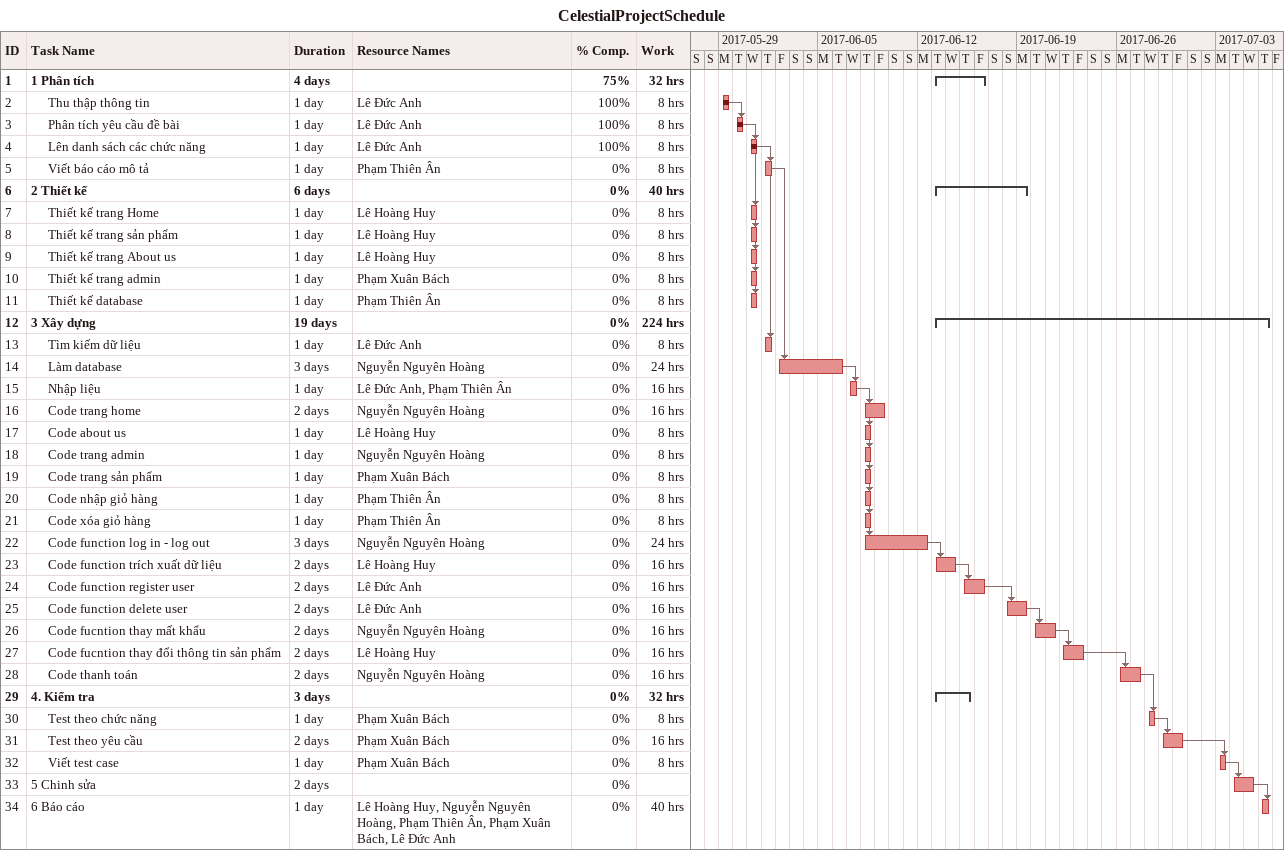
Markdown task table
CelestialProjectSchedule

| ID | Level | Task | Duration | Start | Finish | Predecessors | Resources | % complete | Work (h) |
|---|---|---|---|---|---|---|---|---|---|
| 1 | 1 | **1 Phân tích** | 4d | 2017-06-13 | 2017-06-16 |  |  | 75 | 32 |
| 2 | 2 | Thu thập thông tin | 1d | 2017-05-29 | 2017-05-29 |  | Lê Đức Anh | 100 | 8 |
| 3 | 2 | Phân tích yêu cầu đề bài | 1d | 2017-05-30 | 2017-05-30 | 2 | Lê Đức Anh | 100 | 8 |
| 4 | 2 | Lên danh sách các chức năng | 1d | 2017-05-31 | 2017-05-31 | 3 | Lê Đức Anh | 100 | 8 |
| 5 | 2 | Viết báo cáo mô tả | 1d | 2017-06-01 | 2017-06-01 | 4 | Phạm Thiên Ân | 0 | 8 |
| 6 | 1 | **2 Thiết kế** | 6d | 2017-06-13 | 2017-06-19 |  |  | 0 | 40 |
| 7 | 2 | Thiết kế trang Home | 1d | 2017-05-31 | 2017-05-31 | 3 | Lê Hoàng Huy | 0 | 8 |
| 8 | 2 | Thiết kế trang sản phẩm | 1d | 2017-05-31 | 2017-05-31 | 3 | Lê Hoàng Huy | 0 | 8 |
| 9 | 2 | Thiết kế trang About us | 1d | 2017-05-31 | 2017-05-31 | 3 | Lê Hoàng Huy | 0 | 8 |
| 10 | 2 | Thiết kế trang admin | 1d | 2017-05-31 | 2017-05-31 | 3 | Phạm Xuân Bách | 0 | 8 |
| 11 | 2 | Thiết kế database | 1d | 2017-05-31 | 2017-05-31 | 3 | Phạm Thiên Ân | 0 | 8 |
| 12 | 1 | **3 Xây dựng** | 19d | 2017-06-13 | 2017-07-06 |  |  | 0 | 224 |
| 13 | 2 | Tìm kiếm dữ liệu | 1d | 2017-06-01 | 2017-06-01 | 4 | Lê Đức Anh | 0 | 8 |
| 14 | 2 | Làm database | 3d | 2017-06-02 | 2017-06-06 | 5 | Nguyễn Nguyên Hoàng | 0 | 24 |
| 15 | 2 | Nhập liệu | 1d | 2017-06-07 | 2017-06-07 | 14 | Lê Đức Anh, Phạm Thiên Ân | 0 | 16 |
| 16 | 2 | Code trang home | 2d | 2017-06-08 | 2017-06-09 | 15 | Nguyễn Nguyên Hoàng | 0 | 16 |
| 17 | 2 | Code about us | 1d | 2017-06-08 | 2017-06-08 | 15 | Lê Hoàng Huy | 0 | 8 |
| 18 | 2 | Code trang admin | 1d | 2017-06-08 | 2017-06-08 | 15 | Nguyễn Nguyên Hoàng | 0 | 8 |
| 19 | 2 | Code trang sản phẩm | 1d | 2017-06-08 | 2017-06-08 | 15 | Phạm Xuân Bách | 0 | 8 |
| 20 | 2 | Code nhập giỏ hàng | 1d | 2017-06-08 | 2017-06-08 | 15 | Phạm Thiên Ân | 0 | 8 |
| 21 | 2 | Code xóa giỏ hàng | 1d | 2017-06-08 | 2017-06-08 | 15 | Phạm Thiên Ân | 0 | 8 |
| 22 | 2 | Code function log in - log out | 3d | 2017-06-08 | 2017-06-12 | 15 | Nguyễn Nguyên Hoàng | 0 | 24 |
| 23 | 2 | Code function trích xuất dữ liệu | 2d | 2017-06-13 | 2017-06-14 | 22 | Lê Hoàng Huy | 0 | 16 |
| 24 | 2 | Code function register user | 2d | 2017-06-15 | 2017-06-16 | 23 | Lê Đức Anh | 0 | 16 |
| 25 | 2 | Code function delete user | 2d | 2017-06-18 | 2017-06-19 | 24 | Lê Đức Anh | 0 | 16 |
| 26 | 2 | Code fucntion thay mất khẩu | 2d | 2017-06-20 | 2017-06-21 | 25 | Nguyễn Nguyên Hoàng | 0 | 16 |
| 27 | 2 | Code fucntion thay đổi thông tin sản phẩm | 2d | 2017-06-22 | 2017-06-23 | 26 | Lê Hoàng Huy | 0 | 16 |
| 28 | 2 | Code thanh toán | 2d | 2017-06-26 | 2017-06-27 | 27 | Nguyễn Nguyên Hoàng | 0 | 16 |
| 29 | 1 | **4. Kiểm tra** | 3d | 2017-06-13 | 2017-06-15 |  |  | 0 | 32 |
| 30 | 2 | Test theo chức năng | 1d | 2017-06-28 | 2017-06-28 | 28 | Phạm Xuân Bách | 0 | 8 |
| 31 | 2 | Test theo yêu cầu | 2d | 2017-06-29 | 2017-06-30 | 30 | Phạm Xuân Bách | 0 | 16 |
| 32 | 2 | Viết test case | 1d | 2017-07-03 | 2017-07-03 | 31 | Phạm Xuân Bách | 0 | 8 |
| 33 | 1 | 5 Chinh sửa | 2d | 2017-07-04 | 2017-07-05 | 32 |  | 0 |  |
| 34 | 1 | 6 Báo cáo | 1d | 2017-07-06 | 2017-07-06 | 33 | Lê Hoàng Huy, Nguyễn Nguyên Hoàng, Phạm Thiên Ân, Phạm Xuân Bách, Lê Đức Anh | 0 | 40 |
